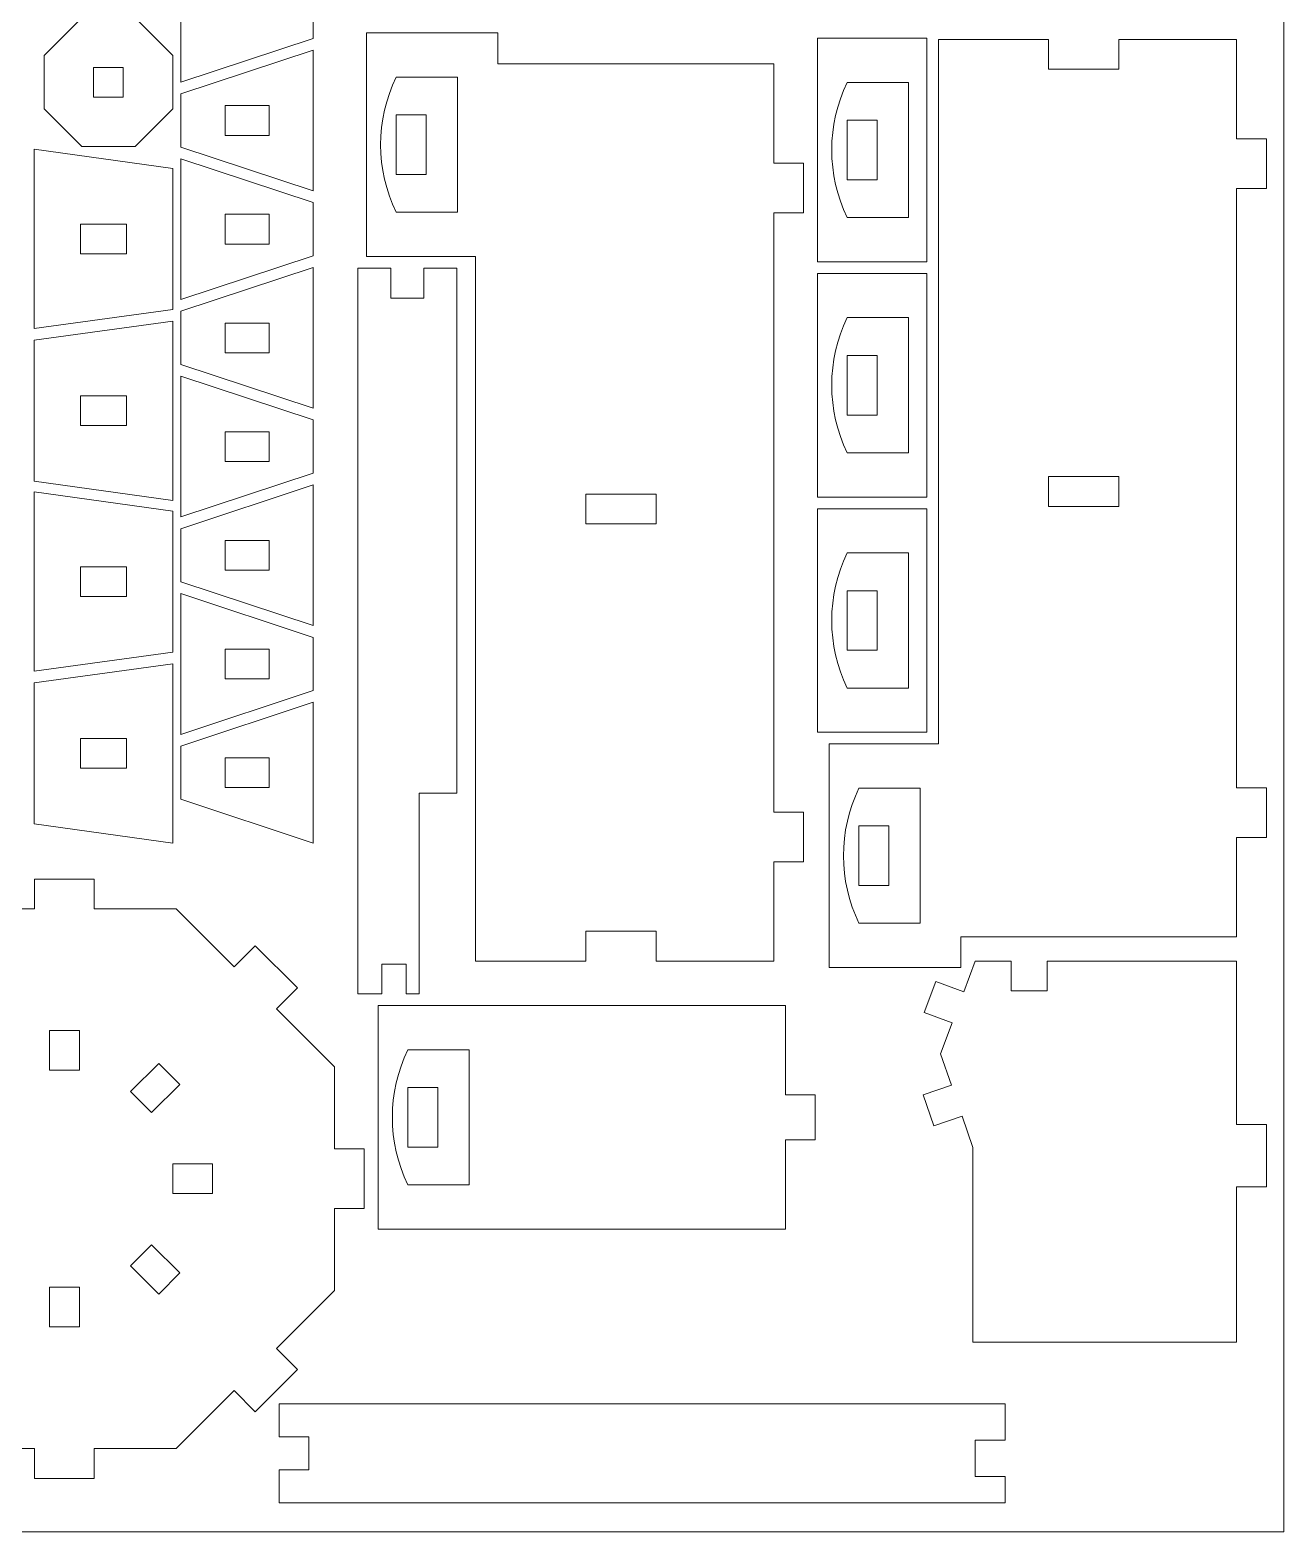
# Model space of a CAD drawing. Header units: millimetres. Extents: x -824 to 903, y -527 to 785.
# Drawn here: x -218.1 to -92, y 180.2 to 331.3 of the extents above; entities that cross this region are included whole.
import ezdxf

# ---------------------------------------------------------------- set-up
doc = ezdxf.new("R2010")
doc.units = ezdxf.units.MM
doc.header["$MEASUREMENT"] = 0
doc.layers.add('Camada 1', color=7, linetype='Continuous')

msp = doc.modelspace()

# ---------------------------------------------------------------- linework, layer by layer
at = {"layer": 'Camada 1', "color": 250, "lineweight": 9}
for points, knots in [([(-318.2916, 180.2086), (-318.2916, 180.2086), (-318.2916, 451.8228), (-318.2916, 451.8228), (-318.2916, 451.8228), (-318.2916, 451.8228), (-91.9986, 451.8228), (-91.9986, 451.8228), (-91.9986, 451.8228), (-91.9986, 451.8228), (-91.9986, 180.2086), (-91.9986, 180.2086), (-91.9986, 180.2086), (-91.9986, 180.2086), (-318.2916, 180.2086), (-318.2916, 180.2086)], [0, 0, 0, 0, 0.2, 0.2, 0.2, 0.2, 0.4, 0.4, 0.4, 0.4, 0.6, 0.6, 0.6, 0.6, 1, 1, 1, 1]), ([(-189.6453, 335.8367), (-189.6453, 335.8367), (-202.9455, 340.2516), (-202.9455, 340.2516), (-202.9455, 340.2516), (-202.9455, 340.2516), (-202.9455, 326.0777), (-202.9455, 326.0777), (-202.9455, 326.0777), (-202.9455, 326.0777), (-189.6451, 330.4927), (-189.6451, 330.4927), (-189.6451, 330.4927), (-189.6451, 330.4927), (-189.6453, 335.8367), (-189.6453, 335.8367)], [0, 0, 0, 0, 0.2, 0.2, 0.2, 0.2, 0.4, 0.4, 0.4, 0.4, 0.6, 0.6, 0.6, 0.6, 1, 1, 1, 1]), ([(-216.7137, 323.398), (-216.7137, 323.398), (-212.9241, 319.6083), (-212.9241, 319.6083), (-212.9241, 319.6083), (-212.9241, 319.6083), (-207.5645, 319.6083), (-207.5645, 319.6083), (-207.5645, 319.6083), (-207.5645, 319.6083), (-203.7749, 323.398), (-203.7749, 323.398), (-203.7749, 323.398), (-203.7749, 323.398), (-203.7749, 328.7574), (-203.7749, 328.7574), (-203.7749, 328.7574), (-203.7749, 328.7574), (-207.5645, 332.5471), (-207.5645, 332.5471), (-207.5645, 332.5471), (-207.5645, 332.5471), (-212.9241, 332.5471), (-212.9241, 332.5471), (-212.9241, 332.5471), (-212.9241, 332.5471), (-216.7137, 328.7574), (-216.7137, 328.7574), (-216.7137, 328.7574), (-216.7137, 328.7574), (-216.7137, 323.398), (-216.7137, 323.398)], [0, 0, 0, 0, 0.11111111, 0.11111111, 0.11111111, 0.11111111, 0.22222222, 0.22222222, 0.22222222, 0.22222222, 0.33333333, 0.33333333, 0.33333333, 0.33333333, 0.44444444, 0.44444444, 0.44444444, 0.44444444, 0.55555556, 0.55555556, 0.55555556, 0.55555556, 0.66666667, 0.66666667, 0.66666667, 0.66666667, 0.77777778, 0.77777778, 0.77777778, 0.77777778, 1, 1, 1, 1]), ([(-143.3145, 237.6534), (-143.3145, 237.6534), (-143.3146, 247.6517), (-143.3146, 247.6517), (-143.3146, 247.6517), (-143.3146, 247.6517), (-140.315, 247.6517), (-140.315, 247.6517), (-140.315, 247.6517), (-140.315, 247.6517), (-140.3151, 252.6509), (-140.3151, 252.6509), (-140.3151, 252.6509), (-140.3151, 252.6509), (-143.3146, 252.6509), (-143.3146, 252.6509), (-143.3146, 252.6509), (-143.3146, 252.6509), (-143.3146, 312.941), (-143.3146, 312.941), (-143.3146, 312.941), (-143.3146, 312.941), (-140.315, 312.941), (-140.315, 312.941), (-140.315, 312.941), (-140.315, 312.941), (-140.3151, 317.9402), (-140.3151, 317.9402), (-140.3151, 317.9402), (-140.3151, 317.9402), (-143.3145, 317.9402), (-143.3145, 317.9402), (-143.3145, 317.9402), (-143.3145, 317.9402), (-143.3146, 327.9384), (-143.3146, 327.9384), (-143.3146, 327.9384), (-143.3146, 327.9384), (-171.0639, 327.9385), (-171.0639, 327.9385), (-171.0639, 327.9385), (-171.0639, 327.9385), (-171.0639, 331.038), (-171.0639, 331.038), (-171.0639, 331.038), (-171.0639, 331.038), (-184.297, 331.038), (-184.297, 331.038), (-184.297, 331.038), (-184.297, 331.038), (-184.297, 308.5417), (-184.297, 308.5417), (-184.297, 308.5417), (-184.297, 308.5417), (-173.3097, 308.5417), (-173.3097, 308.5417), (-173.3097, 308.5417), (-173.3097, 308.5417), (-173.3097, 237.6534), (-173.3097, 237.6534), (-173.3097, 237.6534), (-173.3097, 237.6534), (-162.2192, 237.6534), (-162.2192, 237.6534), (-162.2192, 237.6534), (-162.2192, 237.6534), (-162.2192, 240.6534), (-162.2192, 240.6534), (-162.2192, 240.6534), (-162.2192, 240.6534), (-155.1604, 240.6534), (-155.1604, 240.6534), (-155.1604, 240.6534), (-155.1604, 240.6534), (-155.1604, 237.6534), (-155.1604, 237.6534), (-155.1604, 237.6534), (-155.1604, 237.6534), (-143.3145, 237.6534), (-143.3145, 237.6534)], [0, 0, 0, 0, 0.04761905, 0.04761905, 0.04761905, 0.04761905, 0.0952381, 0.0952381, 0.0952381, 0.0952381, 0.14285714, 0.14285714, 0.14285714, 0.14285714, 0.19047619, 0.19047619, 0.19047619, 0.19047619, 0.23809524, 0.23809524, 0.23809524, 0.23809524, 0.28571429, 0.28571429, 0.28571429, 0.28571429, 0.33333333, 0.33333333, 0.33333333, 0.33333333, 0.38095238, 0.38095238, 0.38095238, 0.38095238, 0.42857143, 0.42857143, 0.42857143, 0.42857143, 0.47619048, 0.47619048, 0.47619048, 0.47619048, 0.52380952, 0.52380952, 0.52380952, 0.52380952, 0.57142857, 0.57142857, 0.57142857, 0.57142857, 0.61904762, 0.61904762, 0.61904762, 0.61904762, 0.66666667, 0.66666667, 0.66666667, 0.66666667, 0.71428571, 0.71428571, 0.71428571, 0.71428571, 0.76190476, 0.76190476, 0.76190476, 0.76190476, 0.80952381, 0.80952381, 0.80952381, 0.80952381, 0.85714286, 0.85714286, 0.85714286, 0.85714286, 0.9047619, 0.9047619, 0.9047619, 0.9047619, 1, 1, 1, 1]), ([(-138.9216, 308.0182), (-138.9216, 308.0182), (-127.9343, 308.0182), (-127.9343, 308.0182), (-127.9343, 308.0182), (-127.9343, 308.0182), (-127.9343, 330.5144), (-127.9343, 330.5144), (-127.9343, 330.5144), (-127.9343, 330.5144), (-138.9216, 330.5144), (-138.9216, 330.5144), (-138.9216, 330.5144), (-138.9216, 330.5144), (-138.9216, 308.0182), (-138.9216, 308.0182)], [0, 0, 0, 0, 0.2, 0.2, 0.2, 0.2, 0.4, 0.4, 0.4, 0.4, 0.6, 0.6, 0.6, 0.6, 1, 1, 1, 1]), ([(-96.7626, 330.3848), (-96.7626, 330.3848), (-96.7628, 320.3864), (-96.7628, 320.3864), (-96.7628, 320.3864), (-96.7628, 320.3864), (-93.7631, 320.3864), (-93.7631, 320.3864), (-93.7631, 320.3864), (-93.7631, 320.3864), (-93.7632, 315.3873), (-93.7632, 315.3873), (-93.7632, 315.3873), (-93.7632, 315.3873), (-96.7628, 315.3873), (-96.7628, 315.3873), (-96.7628, 315.3873), (-96.7628, 315.3873), (-96.7628, 255.0971), (-96.7628, 255.0971), (-96.7628, 255.0971), (-96.7628, 255.0971), (-93.7631, 255.0971), (-93.7631, 255.0971), (-93.7631, 255.0971), (-93.7631, 255.0971), (-93.7632, 250.098), (-93.7632, 250.098), (-93.7632, 250.098), (-93.7632, 250.098), (-96.7626, 250.098), (-96.7626, 250.098), (-96.7626, 250.098), (-96.7626, 250.098), (-96.7628, 240.0997), (-96.7628, 240.0997), (-96.7628, 240.0997), (-96.7628, 240.0997), (-124.512, 240.0996), (-124.512, 240.0996), (-124.512, 240.0996), (-124.512, 240.0996), (-124.512, 237.0002), (-124.512, 237.0002), (-124.512, 237.0002), (-124.512, 237.0002), (-137.7451, 237.0002), (-137.7451, 237.0002), (-137.7451, 237.0002), (-137.7451, 237.0002), (-137.7451, 259.4964), (-137.7451, 259.4964), (-137.7451, 259.4964), (-137.7451, 259.4964), (-126.7578, 259.4964), (-126.7578, 259.4964), (-126.7578, 259.4964), (-126.7578, 259.4964), (-126.7578, 330.3848), (-126.7578, 330.3848), (-126.7578, 330.3848), (-126.7578, 330.3848), (-115.6673, 330.3848), (-115.6673, 330.3848), (-115.6673, 330.3848), (-115.6673, 330.3848), (-115.6673, 327.3848), (-115.6673, 327.3848), (-115.6673, 327.3848), (-115.6673, 327.3848), (-108.6085, 327.3848), (-108.6085, 327.3848), (-108.6085, 327.3848), (-108.6085, 327.3848), (-108.6085, 330.3848), (-108.6085, 330.3848), (-108.6085, 330.3848), (-108.6085, 330.3848), (-96.7626, 330.3848), (-96.7626, 330.3848)], [0, 0, 0, 0, 0.04761905, 0.04761905, 0.04761905, 0.04761905, 0.0952381, 0.0952381, 0.0952381, 0.0952381, 0.14285714, 0.14285714, 0.14285714, 0.14285714, 0.19047619, 0.19047619, 0.19047619, 0.19047619, 0.23809524, 0.23809524, 0.23809524, 0.23809524, 0.28571429, 0.28571429, 0.28571429, 0.28571429, 0.33333333, 0.33333333, 0.33333333, 0.33333333, 0.38095238, 0.38095238, 0.38095238, 0.38095238, 0.42857143, 0.42857143, 0.42857143, 0.42857143, 0.47619048, 0.47619048, 0.47619048, 0.47619048, 0.52380952, 0.52380952, 0.52380952, 0.52380952, 0.57142857, 0.57142857, 0.57142857, 0.57142857, 0.61904762, 0.61904762, 0.61904762, 0.61904762, 0.66666667, 0.66666667, 0.66666667, 0.66666667, 0.71428571, 0.71428571, 0.71428571, 0.71428571, 0.76190476, 0.76190476, 0.76190476, 0.76190476, 0.80952381, 0.80952381, 0.80952381, 0.80952381, 0.85714286, 0.85714286, 0.85714286, 0.85714286, 0.9047619, 0.9047619, 0.9047619, 0.9047619, 1, 1, 1, 1]), ([(-202.9455, 324.9013), (-202.9455, 324.9013), (-189.6453, 329.3162), (-189.6453, 329.3162), (-189.6453, 329.3162), (-189.6453, 329.3162), (-189.6453, 315.1423), (-189.6453, 315.1423), (-189.6453, 315.1423), (-189.6453, 315.1423), (-202.9457, 319.5573), (-202.9457, 319.5573), (-202.9457, 319.5573), (-202.9457, 319.5573), (-202.9455, 324.9013), (-202.9455, 324.9013)], [0, 0, 0, 0, 0.2, 0.2, 0.2, 0.2, 0.4, 0.4, 0.4, 0.4, 0.6, 0.6, 0.6, 0.6, 1, 1, 1, 1]), ([(-211.7439, 324.578), (-211.7439, 324.578), (-208.7445, 324.578), (-208.7445, 324.578), (-208.7445, 324.578), (-208.7445, 324.578), (-208.7445, 327.5775), (-208.7445, 327.5775), (-208.7445, 327.5775), (-208.7445, 327.5775), (-211.7439, 327.5775), (-211.7439, 327.5775), (-211.7439, 327.5775), (-211.7439, 327.5775), (-211.7439, 324.578), (-211.7439, 324.578)], [0, 0, 0, 0, 0.2, 0.2, 0.2, 0.2, 0.4, 0.4, 0.4, 0.4, 0.6, 0.6, 0.6, 0.6, 1, 1, 1, 1]), ([(-198.5122, 320.7337), (-198.5122, 320.7337), (-194.0789, 320.7337), (-194.0789, 320.7337), (-194.0789, 320.7337), (-194.0789, 320.7337), (-194.0788, 323.7247), (-194.0788, 323.7247), (-194.0788, 323.7247), (-194.0788, 323.7247), (-198.5122, 323.7248), (-198.5122, 323.7248), (-198.5122, 323.7248), (-198.5122, 323.7248), (-198.5122, 320.7337), (-198.5122, 320.7337)], [0, 0, 0, 0, 0.2, 0.2, 0.2, 0.2, 0.4, 0.4, 0.4, 0.4, 0.6, 0.6, 0.6, 0.6, 1, 1, 1, 1]), ([(-181.2973, 316.7904), (-181.2973, 316.7904), (-178.2979, 316.7904), (-178.2979, 316.7904), (-178.2979, 316.7904), (-178.2979, 316.7904), (-178.2979, 322.7894), (-178.2979, 322.7894), (-178.2979, 322.7894), (-178.2979, 322.7894), (-181.2975, 322.7893), (-181.2975, 322.7893), (-181.2975, 322.7893), (-181.2975, 322.7893), (-181.2973, 316.7904), (-181.2973, 316.7904)], [0, 0, 0, 0, 0.2, 0.2, 0.2, 0.2, 0.4, 0.4, 0.4, 0.4, 0.6, 0.6, 0.6, 0.6, 1, 1, 1, 1]), ([(-132.9226, 316.2668), (-132.9226, 316.2668), (-132.9226, 322.2658), (-132.9226, 322.2658), (-132.9226, 322.2658), (-132.9226, 322.2658), (-135.922, 322.2658), (-135.922, 322.2658), (-135.922, 322.2658), (-135.922, 322.2658), (-135.922, 316.2668), (-135.922, 316.2668), (-135.922, 316.2668), (-135.922, 316.2668), (-132.9226, 316.2668), (-132.9226, 316.2668)], [0, 0, 0, 0, 0.2, 0.2, 0.2, 0.2, 0.4, 0.4, 0.4, 0.4, 0.6, 0.6, 0.6, 0.6, 1, 1, 1, 1]), ([(-217.7126, 301.2954), (-217.7126, 301.2954), (-203.7749, 303.2202), (-203.7749, 303.2202), (-203.7749, 303.2202), (-203.7749, 303.2202), (-203.7749, 317.4069), (-203.7749, 317.4069), (-203.7749, 317.4069), (-203.7749, 317.4069), (-217.7126, 319.3316), (-217.7126, 319.3316), (-217.7126, 319.3316), (-217.7126, 319.3316), (-217.7126, 301.2954), (-217.7126, 301.2954)], [0, 0, 0, 0, 0.2, 0.2, 0.2, 0.2, 0.4, 0.4, 0.4, 0.4, 0.6, 0.6, 0.6, 0.6, 1, 1, 1, 1]), ([(-189.6453, 313.9658), (-189.6453, 313.9658), (-202.9455, 318.3808), (-202.9455, 318.3808), (-202.9455, 318.3808), (-202.9455, 318.3808), (-202.9455, 304.2069), (-202.9455, 304.2069), (-202.9455, 304.2069), (-202.9455, 304.2069), (-189.6451, 308.6218), (-189.6451, 308.6218), (-189.6451, 308.6218), (-189.6451, 308.6218), (-189.6453, 313.9658), (-189.6453, 313.9658)], [0, 0, 0, 0, 0.2, 0.2, 0.2, 0.2, 0.4, 0.4, 0.4, 0.4, 0.6, 0.6, 0.6, 0.6, 1, 1, 1, 1]), ([(-208.4208, 308.8168), (-208.4208, 308.8168), (-213.0668, 308.8168), (-213.0668, 308.8168), (-213.0668, 308.8168), (-213.0668, 308.8168), (-213.0666, 311.8103), (-213.0666, 311.8103), (-213.0666, 311.8103), (-213.0666, 311.8103), (-208.4209, 311.8103), (-208.4209, 311.8103), (-208.4209, 311.8103), (-208.4209, 311.8103), (-208.4208, 308.8168), (-208.4208, 308.8168)], [0, 0, 0, 0, 0.2, 0.2, 0.2, 0.2, 0.4, 0.4, 0.4, 0.4, 0.6, 0.6, 0.6, 0.6, 1, 1, 1, 1]), ([(-194.0786, 309.7983), (-194.0786, 309.7983), (-198.5119, 309.7983), (-198.5119, 309.7983), (-198.5119, 309.7983), (-198.5119, 309.7983), (-198.5121, 312.7893), (-198.5121, 312.7893), (-198.5121, 312.7893), (-198.5121, 312.7893), (-194.0786, 312.7894), (-194.0786, 312.7894), (-194.0786, 312.7894), (-194.0786, 312.7894), (-194.0786, 309.7983), (-194.0786, 309.7983)], [0, 0, 0, 0, 0.2, 0.2, 0.2, 0.2, 0.4, 0.4, 0.4, 0.4, 0.6, 0.6, 0.6, 0.6, 1, 1, 1, 1]), ([(-202.9455, 303.0304), (-202.9455, 303.0304), (-189.6453, 307.4454), (-189.6453, 307.4454), (-189.6453, 307.4454), (-189.6453, 307.4454), (-189.6453, 293.2715), (-189.6453, 293.2715), (-189.6453, 293.2715), (-189.6453, 293.2715), (-202.9457, 297.6864), (-202.9457, 297.6864), (-202.9457, 297.6864), (-202.9457, 297.6864), (-202.9455, 303.0304), (-202.9455, 303.0304)], [0, 0, 0, 0, 0.2, 0.2, 0.2, 0.2, 0.4, 0.4, 0.4, 0.4, 0.6, 0.6, 0.6, 0.6, 1, 1, 1, 1]), ([(-178.9863, 254.5451), (-178.9863, 254.5451), (-175.2082, 254.5451), (-175.2082, 254.5451), (-175.2082, 254.5451), (-175.2082, 254.5451), (-175.2077, 307.3653), (-175.2077, 307.3653), (-175.2077, 307.3653), (-175.2077, 307.3653), (-178.5289, 307.3653), (-178.5289, 307.3653), (-178.5289, 307.3653), (-178.5289, 307.3653), (-178.5289, 304.3657), (-178.5289, 304.3657), (-178.5289, 304.3657), (-178.5289, 304.3657), (-181.8502, 304.3657), (-181.8502, 304.3657), (-181.8502, 304.3657), (-181.8502, 304.3657), (-181.8502, 307.3653), (-181.8502, 307.3653), (-181.8502, 307.3653), (-181.8502, 307.3653), (-185.1715, 307.3653), (-185.1715, 307.3653), (-185.1715, 307.3653), (-185.1715, 307.3653), (-185.1715, 234.3541), (-185.1715, 234.3541), (-185.1715, 234.3541), (-185.1715, 234.3541), (-182.7398, 234.3541), (-182.7398, 234.3541), (-182.7398, 234.3541), (-182.7398, 234.3541), (-182.7398, 237.3536), (-182.7398, 237.3536), (-182.7398, 237.3536), (-182.7398, 237.3536), (-180.3079, 237.3536), (-180.3079, 237.3536), (-180.3079, 237.3536), (-180.3079, 237.3536), (-180.3079, 234.3541), (-180.3079, 234.3541), (-180.3079, 234.3541), (-180.3079, 234.3541), (-178.9858, 234.3541), (-178.9858, 234.3541), (-178.9858, 234.3541), (-178.9858, 234.3541), (-178.9863, 254.5451), (-178.9863, 254.5451)], [0, 0, 0, 0, 0.06666667, 0.06666667, 0.06666667, 0.06666667, 0.13333333, 0.13333333, 0.13333333, 0.13333333, 0.2, 0.2, 0.2, 0.2, 0.26666667, 0.26666667, 0.26666667, 0.26666667, 0.33333333, 0.33333333, 0.33333333, 0.33333333, 0.4, 0.4, 0.4, 0.4, 0.46666667, 0.46666667, 0.46666667, 0.46666667, 0.53333333, 0.53333333, 0.53333333, 0.53333333, 0.6, 0.6, 0.6, 0.6, 0.66666667, 0.66666667, 0.66666667, 0.66666667, 0.73333333, 0.73333333, 0.73333333, 0.73333333, 0.8, 0.8, 0.8, 0.8, 0.86666667, 0.86666667, 0.86666667, 0.86666667, 1, 1, 1, 1]), ([(-138.9216, 284.3456), (-138.9216, 284.3456), (-127.9343, 284.3456), (-127.9343, 284.3456), (-127.9343, 284.3456), (-127.9343, 284.3456), (-127.9343, 306.8418), (-127.9343, 306.8418), (-127.9343, 306.8418), (-127.9343, 306.8418), (-138.9216, 306.8418), (-138.9216, 306.8418), (-138.9216, 306.8418), (-138.9216, 306.8418), (-138.9216, 284.3456), (-138.9216, 284.3456)], [0, 0, 0, 0, 0.2, 0.2, 0.2, 0.2, 0.4, 0.4, 0.4, 0.4, 0.6, 0.6, 0.6, 0.6, 1, 1, 1, 1]), ([(-203.7749, 302.0437), (-203.7749, 302.0437), (-217.7126, 300.1189), (-217.7126, 300.1189), (-217.7126, 300.1189), (-217.7126, 300.1189), (-217.7126, 285.9322), (-217.7126, 285.9322), (-217.7126, 285.9322), (-217.7126, 285.9322), (-203.7749, 284.0075), (-203.7749, 284.0075), (-203.7749, 284.0075), (-203.7749, 284.0075), (-203.7749, 302.0437), (-203.7749, 302.0437)], [0, 0, 0, 0, 0.2, 0.2, 0.2, 0.2, 0.4, 0.4, 0.4, 0.4, 0.6, 0.6, 0.6, 0.6, 1, 1, 1, 1]), ([(-198.5122, 298.8629), (-198.5122, 298.8629), (-194.0789, 298.8629), (-194.0789, 298.8629), (-194.0789, 298.8629), (-194.0789, 298.8629), (-194.0788, 301.8538), (-194.0788, 301.8538), (-194.0788, 301.8538), (-194.0788, 301.8538), (-198.5122, 301.854), (-198.5122, 301.854), (-198.5122, 301.854), (-198.5122, 301.854), (-198.5122, 298.8629), (-198.5122, 298.8629)], [0, 0, 0, 0, 0.2, 0.2, 0.2, 0.2, 0.4, 0.4, 0.4, 0.4, 0.6, 0.6, 0.6, 0.6, 1, 1, 1, 1]), ([(-132.9226, 292.5942), (-132.9226, 292.5942), (-132.9226, 298.5933), (-132.9226, 298.5933), (-132.9226, 298.5933), (-132.9226, 298.5933), (-135.922, 298.5933), (-135.922, 298.5933), (-135.922, 298.5933), (-135.922, 298.5933), (-135.922, 292.5942), (-135.922, 292.5942), (-135.922, 292.5942), (-135.922, 292.5942), (-132.9226, 292.5942), (-132.9226, 292.5942)], [0, 0, 0, 0, 0.2, 0.2, 0.2, 0.2, 0.4, 0.4, 0.4, 0.4, 0.6, 0.6, 0.6, 0.6, 1, 1, 1, 1]), ([(-189.6453, 292.095), (-189.6453, 292.095), (-202.9455, 296.51), (-202.9455, 296.51), (-202.9455, 296.51), (-202.9455, 296.51), (-202.9455, 282.3361), (-202.9455, 282.3361), (-202.9455, 282.3361), (-202.9455, 282.3361), (-189.6451, 286.751), (-189.6451, 286.751), (-189.6451, 286.751), (-189.6451, 286.751), (-189.6453, 292.095), (-189.6453, 292.095)], [0, 0, 0, 0, 0.2, 0.2, 0.2, 0.2, 0.4, 0.4, 0.4, 0.4, 0.6, 0.6, 0.6, 0.6, 1, 1, 1, 1]), ([(-213.0668, 294.5223), (-213.0668, 294.5223), (-208.4208, 294.5223), (-208.4208, 294.5223), (-208.4208, 294.5223), (-208.4208, 294.5223), (-208.4209, 291.5288), (-208.4209, 291.5288), (-208.4209, 291.5288), (-208.4209, 291.5288), (-213.0666, 291.5288), (-213.0666, 291.5288), (-213.0666, 291.5288), (-213.0666, 291.5288), (-213.0668, 294.5223), (-213.0668, 294.5223)], [0, 0, 0, 0, 0.2, 0.2, 0.2, 0.2, 0.4, 0.4, 0.4, 0.4, 0.6, 0.6, 0.6, 0.6, 1, 1, 1, 1]), ([(-194.0786, 287.9275), (-194.0786, 287.9275), (-198.5119, 287.9275), (-198.5119, 287.9275), (-198.5119, 287.9275), (-198.5119, 287.9275), (-198.5121, 290.9184), (-198.5121, 290.9184), (-198.5121, 290.9184), (-198.5121, 290.9184), (-194.0786, 290.9185), (-194.0786, 290.9185), (-194.0786, 290.9185), (-194.0786, 290.9185), (-194.0786, 287.9275), (-194.0786, 287.9275)], [0, 0, 0, 0, 0.2, 0.2, 0.2, 0.2, 0.4, 0.4, 0.4, 0.4, 0.6, 0.6, 0.6, 0.6, 1, 1, 1, 1]), ([(-115.6673, 283.3978), (-115.6673, 283.3978), (-115.6673, 286.3978), (-115.6673, 286.3978), (-115.6673, 286.3978), (-115.6673, 286.3978), (-108.6085, 286.3978), (-108.6085, 286.3978), (-108.6085, 286.3978), (-108.6085, 286.3978), (-108.6085, 283.3978), (-108.6085, 283.3978), (-108.6085, 283.3978), (-108.6085, 283.3978), (-115.6673, 283.3978), (-115.6673, 283.3978)], [0, 0, 0, 0, 0.2, 0.2, 0.2, 0.2, 0.4, 0.4, 0.4, 0.4, 0.6, 0.6, 0.6, 0.6, 1, 1, 1, 1]), ([(-217.7126, 266.8177), (-217.7126, 266.8177), (-203.7749, 268.7426), (-203.7749, 268.7426), (-203.7749, 268.7426), (-203.7749, 268.7426), (-203.7749, 282.9293), (-203.7749, 282.9293), (-203.7749, 282.9293), (-203.7749, 282.9293), (-217.7126, 284.854), (-217.7126, 284.854), (-217.7126, 284.854), (-217.7126, 284.854), (-217.7126, 266.8177), (-217.7126, 266.8177)], [0, 0, 0, 0, 0.2, 0.2, 0.2, 0.2, 0.4, 0.4, 0.4, 0.4, 0.6, 0.6, 0.6, 0.6, 1, 1, 1, 1]), ([(-202.9455, 281.1596), (-202.9455, 281.1596), (-189.6453, 285.5745), (-189.6453, 285.5745), (-189.6453, 285.5745), (-189.6453, 285.5745), (-189.6453, 271.4007), (-189.6453, 271.4007), (-189.6453, 271.4007), (-189.6453, 271.4007), (-202.9457, 275.8156), (-202.9457, 275.8156), (-202.9457, 275.8156), (-202.9457, 275.8156), (-202.9455, 281.1596), (-202.9455, 281.1596)], [0, 0, 0, 0, 0.2, 0.2, 0.2, 0.2, 0.4, 0.4, 0.4, 0.4, 0.6, 0.6, 0.6, 0.6, 1, 1, 1, 1]), ([(-162.2192, 284.6403), (-162.2192, 284.6403), (-162.2192, 281.6403), (-162.2192, 281.6403), (-162.2192, 281.6403), (-162.2192, 281.6403), (-155.1604, 281.6403), (-155.1604, 281.6403), (-155.1604, 281.6403), (-155.1604, 281.6403), (-155.1604, 284.6403), (-155.1604, 284.6403), (-155.1604, 284.6403), (-155.1604, 284.6403), (-162.2192, 284.6403), (-162.2192, 284.6403)], [0, 0, 0, 0, 0.2, 0.2, 0.2, 0.2, 0.4, 0.4, 0.4, 0.4, 0.6, 0.6, 0.6, 0.6, 1, 1, 1, 1]), ([(-138.9216, 260.6729), (-138.9216, 260.6729), (-127.9343, 260.6729), (-127.9343, 260.6729), (-127.9343, 260.6729), (-127.9343, 260.6729), (-127.9343, 283.1691), (-127.9343, 283.1691), (-127.9343, 283.1691), (-127.9343, 283.1691), (-138.9216, 283.1691), (-138.9216, 283.1691), (-138.9216, 283.1691), (-138.9216, 283.1691), (-138.9216, 260.6729), (-138.9216, 260.6729)], [0, 0, 0, 0, 0.2, 0.2, 0.2, 0.2, 0.4, 0.4, 0.4, 0.4, 0.6, 0.6, 0.6, 0.6, 1, 1, 1, 1]), ([(-198.5122, 276.9921), (-198.5122, 276.9921), (-194.0789, 276.9921), (-194.0789, 276.9921), (-194.0789, 276.9921), (-194.0789, 276.9921), (-194.0788, 279.983), (-194.0788, 279.983), (-194.0788, 279.983), (-194.0788, 279.983), (-198.5122, 279.9831), (-198.5122, 279.9831), (-198.5122, 279.9831), (-198.5122, 279.9831), (-198.5122, 276.9921), (-198.5122, 276.9921)], [0, 0, 0, 0, 0.2, 0.2, 0.2, 0.2, 0.4, 0.4, 0.4, 0.4, 0.6, 0.6, 0.6, 0.6, 1, 1, 1, 1]), ([(-208.4208, 274.3391), (-208.4208, 274.3391), (-213.0668, 274.3391), (-213.0668, 274.3391), (-213.0668, 274.3391), (-213.0668, 274.3391), (-213.0666, 277.3327), (-213.0666, 277.3327), (-213.0666, 277.3327), (-213.0666, 277.3327), (-208.4209, 277.3327), (-208.4209, 277.3327), (-208.4209, 277.3327), (-208.4209, 277.3327), (-208.4208, 274.3391), (-208.4208, 274.3391)], [0, 0, 0, 0, 0.2, 0.2, 0.2, 0.2, 0.4, 0.4, 0.4, 0.4, 0.6, 0.6, 0.6, 0.6, 1, 1, 1, 1]), ([(-189.6453, 270.2242), (-189.6453, 270.2242), (-202.9455, 274.6391), (-202.9455, 274.6391), (-202.9455, 274.6391), (-202.9455, 274.6391), (-202.9455, 260.4653), (-202.9455, 260.4653), (-202.9455, 260.4653), (-202.9455, 260.4653), (-189.6451, 264.8802), (-189.6451, 264.8802), (-189.6451, 264.8802), (-189.6451, 264.8802), (-189.6453, 270.2242), (-189.6453, 270.2242)], [0, 0, 0, 0, 0.2, 0.2, 0.2, 0.2, 0.4, 0.4, 0.4, 0.4, 0.6, 0.6, 0.6, 0.6, 1, 1, 1, 1]), ([(-132.9226, 268.9215), (-132.9226, 268.9215), (-132.9226, 274.9206), (-132.9226, 274.9206), (-132.9226, 274.9206), (-132.9226, 274.9206), (-135.922, 274.9206), (-135.922, 274.9206), (-135.922, 274.9206), (-135.922, 274.9206), (-135.922, 268.9215), (-135.922, 268.9215), (-135.922, 268.9215), (-135.922, 268.9215), (-132.9226, 268.9215), (-132.9226, 268.9215)], [0, 0, 0, 0, 0.2, 0.2, 0.2, 0.2, 0.4, 0.4, 0.4, 0.4, 0.6, 0.6, 0.6, 0.6, 1, 1, 1, 1]), ([(-194.0786, 266.0567), (-194.0786, 266.0567), (-198.5119, 266.0567), (-198.5119, 266.0567), (-198.5119, 266.0567), (-198.5119, 266.0567), (-198.5121, 269.0476), (-198.5121, 269.0476), (-198.5121, 269.0476), (-198.5121, 269.0476), (-194.0786, 269.0477), (-194.0786, 269.0477), (-194.0786, 269.0477), (-194.0786, 269.0477), (-194.0786, 266.0567), (-194.0786, 266.0567)], [0, 0, 0, 0, 0.2, 0.2, 0.2, 0.2, 0.4, 0.4, 0.4, 0.4, 0.6, 0.6, 0.6, 0.6, 1, 1, 1, 1]), ([(-203.7749, 267.5661), (-203.7749, 267.5661), (-217.7126, 265.6413), (-217.7126, 265.6413), (-217.7126, 265.6413), (-217.7126, 265.6413), (-217.7126, 251.4546), (-217.7126, 251.4546), (-217.7126, 251.4546), (-217.7126, 251.4546), (-203.7749, 249.5298), (-203.7749, 249.5298), (-203.7749, 249.5298), (-203.7749, 249.5298), (-203.7749, 267.5661), (-203.7749, 267.5661)], [0, 0, 0, 0, 0.2, 0.2, 0.2, 0.2, 0.4, 0.4, 0.4, 0.4, 0.6, 0.6, 0.6, 0.6, 1, 1, 1, 1]), ([(-202.9455, 259.2888), (-202.9455, 259.2888), (-189.6453, 263.7037), (-189.6453, 263.7037), (-189.6453, 263.7037), (-189.6453, 263.7037), (-189.6453, 249.5298), (-189.6453, 249.5298), (-189.6453, 249.5298), (-189.6453, 249.5298), (-202.9457, 253.9448), (-202.9457, 253.9448), (-202.9457, 253.9448), (-202.9457, 253.9448), (-202.9455, 259.2888), (-202.9455, 259.2888)], [0, 0, 0, 0, 0.2, 0.2, 0.2, 0.2, 0.4, 0.4, 0.4, 0.4, 0.6, 0.6, 0.6, 0.6, 1, 1, 1, 1]), ([(-213.0668, 260.0447), (-213.0668, 260.0447), (-208.4208, 260.0447), (-208.4208, 260.0447), (-208.4208, 260.0447), (-208.4208, 260.0447), (-208.4209, 257.0511), (-208.4209, 257.0511), (-208.4209, 257.0511), (-208.4209, 257.0511), (-213.0666, 257.0511), (-213.0666, 257.0511), (-213.0666, 257.0511), (-213.0666, 257.0511), (-213.0668, 260.0447), (-213.0668, 260.0447)], [0, 0, 0, 0, 0.2, 0.2, 0.2, 0.2, 0.4, 0.4, 0.4, 0.4, 0.6, 0.6, 0.6, 0.6, 1, 1, 1, 1]), ([(-198.5122, 255.1213), (-198.5122, 255.1213), (-194.0789, 255.1213), (-194.0789, 255.1213), (-194.0789, 255.1213), (-194.0789, 255.1213), (-194.0788, 258.1122), (-194.0788, 258.1122), (-194.0788, 258.1122), (-194.0788, 258.1122), (-198.5122, 258.1123), (-198.5122, 258.1123), (-198.5122, 258.1123), (-198.5122, 258.1123), (-198.5122, 255.1213), (-198.5122, 255.1213)], [0, 0, 0, 0, 0.2, 0.2, 0.2, 0.2, 0.4, 0.4, 0.4, 0.4, 0.6, 0.6, 0.6, 0.6, 1, 1, 1, 1]), ([(-134.7455, 251.2477), (-134.7455, 251.2477), (-131.746, 251.2477), (-131.746, 251.2477), (-131.746, 251.2477), (-131.746, 251.2477), (-131.746, 245.2488), (-131.746, 245.2488), (-131.746, 245.2488), (-131.746, 245.2488), (-134.7456, 245.2489), (-134.7456, 245.2489), (-134.7456, 245.2489), (-134.7456, 245.2489), (-134.7455, 251.2477), (-134.7455, 251.2477)], [0, 0, 0, 0, 0.2, 0.2, 0.2, 0.2, 0.4, 0.4, 0.4, 0.4, 0.6, 0.6, 0.6, 0.6, 1, 1, 1, 1]), ([(-187.5135, 226.9987), (-187.5135, 226.9987), (-187.5135, 218.7501), (-187.5135, 218.7501), (-187.5135, 218.7501), (-187.5135, 218.7501), (-184.5139, 218.7501), (-184.5139, 218.7501), (-184.5139, 218.7501), (-184.5139, 218.7501), (-184.5139, 212.751), (-184.5139, 212.751), (-184.5139, 212.751), (-184.5139, 212.751), (-187.5135, 212.751), (-187.5135, 212.751), (-187.5135, 212.751), (-187.5135, 212.751), (-187.5135, 204.5023), (-187.5135, 204.5023), (-187.5135, 204.5023), (-187.5135, 204.5023), (-193.3462, 198.6697), (-193.3462, 198.6697), (-193.3462, 198.6697), (-193.3462, 198.6697), (-191.2251, 196.5487), (-191.2251, 196.5487), (-191.2251, 196.5487), (-191.2251, 196.5487), (-195.4671, 192.3068), (-195.4671, 192.3068), (-195.4671, 192.3068), (-195.4671, 192.3068), (-197.5881, 194.4277), (-197.5881, 194.4277), (-197.5881, 194.4277), (-197.5881, 194.4277), (-203.4208, 188.5951), (-203.4208, 188.5951), (-203.4208, 188.5951), (-203.4208, 188.5951), (-211.6693, 188.5951), (-211.6693, 188.5951), (-211.6693, 188.5951), (-211.6693, 188.5951), (-211.6693, 185.5956), (-211.6693, 185.5956), (-211.6693, 185.5956), (-211.6693, 185.5956), (-217.6684, 185.5956), (-217.6684, 185.5956), (-217.6684, 185.5956), (-217.6684, 185.5956), (-217.6684, 188.5951), (-217.6684, 188.5951), (-217.6684, 188.5951), (-217.6684, 188.5951), (-225.917, 188.5951), (-225.917, 188.5951), (-225.917, 188.5951), (-225.917, 188.5951), (-231.7497, 194.4277), (-231.7497, 194.4277), (-231.7497, 194.4277), (-231.7497, 194.4277), (-233.8706, 192.3068), (-233.8706, 192.3068), (-233.8706, 192.3068), (-233.8706, 192.3068), (-238.1126, 196.5487), (-238.1126, 196.5487), (-238.1126, 196.5487), (-238.1126, 196.5487), (-235.9916, 198.6697), (-235.9916, 198.6697), (-235.9916, 198.6697), (-235.9916, 198.6697), (-241.8244, 204.5023), (-241.8244, 204.5023), (-241.8244, 204.5023), (-241.8244, 204.5023), (-241.8244, 212.751), (-241.8244, 212.751), (-241.8244, 212.751), (-241.8244, 212.751), (-244.8238, 212.751), (-244.8238, 212.751), (-244.8238, 212.751), (-244.8238, 212.751), (-244.8238, 218.7501), (-244.8238, 218.7501), (-244.8238, 218.7501), (-244.8238, 218.7501), (-241.8244, 218.7501), (-241.8244, 218.7501), (-241.8244, 218.7501), (-241.8244, 218.7501), (-241.8244, 226.9987), (-241.8244, 226.9987), (-241.8244, 226.9987), (-241.8244, 226.9987), (-235.9916, 232.8314), (-235.9916, 232.8314), (-235.9916, 232.8314), (-235.9916, 232.8314), (-238.1126, 234.9523), (-238.1126, 234.9523), (-238.1126, 234.9523), (-238.1126, 234.9523), (-233.8706, 239.1943), (-233.8706, 239.1943), (-233.8706, 239.1943), (-233.8706, 239.1943), (-231.7497, 237.0734), (-231.7497, 237.0734), (-231.7497, 237.0734), (-231.7497, 237.0734), (-225.917, 242.906), (-225.917, 242.906), (-225.917, 242.906), (-225.917, 242.906), (-217.6684, 242.906), (-217.6684, 242.906), (-217.6684, 242.906), (-217.6684, 242.906), (-217.6684, 245.9055), (-217.6684, 245.9055), (-217.6684, 245.9055), (-217.6684, 245.9055), (-211.6693, 245.9055), (-211.6693, 245.9055), (-211.6693, 245.9055), (-211.6693, 245.9055), (-211.6693, 242.906), (-211.6693, 242.906), (-211.6693, 242.906), (-211.6693, 242.906), (-203.4208, 242.906), (-203.4208, 242.906), (-203.4208, 242.906), (-203.4208, 242.906), (-197.5881, 237.0734), (-197.5881, 237.0734), (-197.5881, 237.0734), (-197.5881, 237.0734), (-195.4671, 239.1943), (-195.4671, 239.1943), (-195.4671, 239.1943), (-195.4671, 239.1943), (-191.2251, 234.9523), (-191.2251, 234.9523), (-191.2251, 234.9523), (-191.2251, 234.9523), (-193.3462, 232.8314), (-193.3462, 232.8314), (-193.3462, 232.8314), (-193.3462, 232.8314), (-187.5135, 226.9987), (-187.5135, 226.9987)], [0, 0, 0, 0, 0.02439024, 0.02439024, 0.02439024, 0.02439024, 0.04878049, 0.04878049, 0.04878049, 0.04878049, 0.07317073, 0.07317073, 0.07317073, 0.07317073, 0.09756098, 0.09756098, 0.09756098, 0.09756098, 0.12195122, 0.12195122, 0.12195122, 0.12195122, 0.14634146, 0.14634146, 0.14634146, 0.14634146, 0.17073171, 0.17073171, 0.17073171, 0.17073171, 0.19512195, 0.19512195, 0.19512195, 0.19512195, 0.2195122, 0.2195122, 0.2195122, 0.2195122, 0.24390244, 0.24390244, 0.24390244, 0.24390244, 0.26829268, 0.26829268, 0.26829268, 0.26829268, 0.29268293, 0.29268293, 0.29268293, 0.29268293, 0.31707317, 0.31707317, 0.31707317, 0.31707317, 0.34146341, 0.34146341, 0.34146341, 0.34146341, 0.36585366, 0.36585366, 0.36585366, 0.36585366, 0.3902439, 0.3902439, 0.3902439, 0.3902439, 0.41463415, 0.41463415, 0.41463415, 0.41463415, 0.43902439, 0.43902439, 0.43902439, 0.43902439, 0.46341463, 0.46341463, 0.46341463, 0.46341463, 0.48780488, 0.48780488, 0.48780488, 0.48780488, 0.51219512, 0.51219512, 0.51219512, 0.51219512, 0.53658537, 0.53658537, 0.53658537, 0.53658537, 0.56097561, 0.56097561, 0.56097561, 0.56097561, 0.58536585, 0.58536585, 0.58536585, 0.58536585, 0.6097561, 0.6097561, 0.6097561, 0.6097561, 0.63414634, 0.63414634, 0.63414634, 0.63414634, 0.65853659, 0.65853659, 0.65853659, 0.65853659, 0.68292683, 0.68292683, 0.68292683, 0.68292683, 0.70731707, 0.70731707, 0.70731707, 0.70731707, 0.73170732, 0.73170732, 0.73170732, 0.73170732, 0.75609756, 0.75609756, 0.75609756, 0.75609756, 0.7804878, 0.7804878, 0.7804878, 0.7804878, 0.80487805, 0.80487805, 0.80487805, 0.80487805, 0.82926829, 0.82926829, 0.82926829, 0.82926829, 0.85365854, 0.85365854, 0.85365854, 0.85365854, 0.87804878, 0.87804878, 0.87804878, 0.87804878, 0.90243902, 0.90243902, 0.90243902, 0.90243902, 0.92682927, 0.92682927, 0.92682927, 0.92682927, 0.95121951, 0.95121951, 0.95121951, 0.95121951, 1, 1, 1, 1]), ([(-125.3706, 231.4306), (-125.3706, 231.4306), (-128.1805, 232.4801), (-128.1805, 232.4801), (-128.1805, 232.4801), (-128.1805, 232.4801), (-127.0185, 235.5915), (-127.0185, 235.5915), (-127.0185, 235.5915), (-127.0185, 235.5915), (-124.2085, 234.542), (-124.2085, 234.542), (-124.2085, 234.542), (-124.2085, 234.542), (-123.0465, 237.6534), (-123.0465, 237.6534), (-123.0465, 237.6534), (-123.0465, 237.6534), (-119.4264, 237.6534), (-119.4264, 237.6534), (-119.4264, 237.6534), (-119.4264, 237.6534), (-119.4264, 234.6538), (-119.4264, 234.6538), (-119.4264, 234.6538), (-119.4264, 234.6538), (-115.8009, 234.6538), (-115.8009, 234.6538), (-115.8009, 234.6538), (-115.8009, 234.6538), (-115.8009, 237.6534), (-115.8009, 237.6534), (-115.8009, 237.6534), (-115.8009, 237.6534), (-96.7626, 237.6534), (-96.7626, 237.6534), (-96.7626, 237.6534), (-96.7626, 237.6534), (-96.7626, 221.2214), (-96.7626, 221.2214), (-96.7626, 221.2214), (-96.7626, 221.2214), (-93.7631, 221.2214), (-93.7631, 221.2214), (-93.7631, 221.2214), (-93.7631, 221.2214), (-93.7631, 214.9223), (-93.7631, 214.9223), (-93.7631, 214.9223), (-93.7631, 214.9223), (-96.7626, 214.9223), (-96.7626, 214.9223), (-96.7626, 214.9223), (-96.7626, 214.9223), (-96.7626, 199.3007), (-96.7626, 199.3007), (-96.7626, 199.3007), (-96.7626, 199.3007), (-123.2845, 199.3007), (-123.2845, 199.3007), (-123.2845, 199.3007), (-123.2845, 199.3007), (-123.2845, 218.8997), (-123.2845, 218.8997), (-123.2845, 218.8997), (-123.2845, 218.8997), (-124.3672, 222.0395), (-124.3672, 222.0395), (-124.3672, 222.0395), (-124.3672, 222.0395), (-127.2029, 221.0617), (-127.2029, 221.0617), (-127.2029, 221.0617), (-127.2029, 221.0617), (-128.2857, 224.2016), (-128.2857, 224.2016), (-128.2857, 224.2016), (-128.2857, 224.2016), (-125.4499, 225.1794), (-125.4499, 225.1794), (-125.4499, 225.1794), (-125.4499, 225.1794), (-126.5326, 228.3193), (-126.5326, 228.3193), (-126.5326, 228.3193), (-126.5326, 228.3193), (-125.3706, 231.4306), (-125.3706, 231.4306)], [0, 0, 0, 0, 0.04347826, 0.04347826, 0.04347826, 0.04347826, 0.08695652, 0.08695652, 0.08695652, 0.08695652, 0.13043478, 0.13043478, 0.13043478, 0.13043478, 0.17391304, 0.17391304, 0.17391304, 0.17391304, 0.2173913, 0.2173913, 0.2173913, 0.2173913, 0.26086957, 0.26086957, 0.26086957, 0.26086957, 0.30434783, 0.30434783, 0.30434783, 0.30434783, 0.34782609, 0.34782609, 0.34782609, 0.34782609, 0.39130435, 0.39130435, 0.39130435, 0.39130435, 0.43478261, 0.43478261, 0.43478261, 0.43478261, 0.47826087, 0.47826087, 0.47826087, 0.47826087, 0.52173913, 0.52173913, 0.52173913, 0.52173913, 0.56521739, 0.56521739, 0.56521739, 0.56521739, 0.60869565, 0.60869565, 0.60869565, 0.60869565, 0.65217391, 0.65217391, 0.65217391, 0.65217391, 0.69565217, 0.69565217, 0.69565217, 0.69565217, 0.73913043, 0.73913043, 0.73913043, 0.73913043, 0.7826087, 0.7826087, 0.7826087, 0.7826087, 0.82608696, 0.82608696, 0.82608696, 0.82608696, 0.86956522, 0.86956522, 0.86956522, 0.86956522, 0.91304348, 0.91304348, 0.91304348, 0.91304348, 1, 1, 1, 1]), ([(-142.138, 210.6813), (-142.138, 210.6813), (-142.1382, 219.6797), (-142.1382, 219.6797), (-142.1382, 219.6797), (-142.1382, 219.6797), (-139.1386, 219.6797), (-139.1386, 219.6797), (-139.1386, 219.6797), (-139.1386, 219.6797), (-139.1386, 224.179), (-139.1386, 224.179), (-139.1386, 224.179), (-139.1386, 224.179), (-142.1382, 224.179), (-142.1382, 224.179), (-142.1382, 224.179), (-142.1382, 224.179), (-142.1382, 233.1776), (-142.1382, 233.1776), (-142.1382, 233.1776), (-142.1382, 233.1776), (-183.1205, 233.1775), (-183.1205, 233.1775), (-183.1205, 233.1775), (-183.1205, 233.1775), (-183.1205, 210.6813), (-183.1205, 210.6813), (-183.1205, 210.6813), (-183.1205, 210.6813), (-142.138, 210.6813), (-142.138, 210.6813)], [0, 0, 0, 0, 0.11111111, 0.11111111, 0.11111111, 0.11111111, 0.22222222, 0.22222222, 0.22222222, 0.22222222, 0.33333333, 0.33333333, 0.33333333, 0.33333333, 0.44444444, 0.44444444, 0.44444444, 0.44444444, 0.55555556, 0.55555556, 0.55555556, 0.55555556, 0.66666667, 0.66666667, 0.66666667, 0.66666667, 0.77777778, 0.77777778, 0.77777778, 0.77777778, 1, 1, 1, 1]), ([(-213.1691, 230.657), (-213.1691, 230.657), (-216.1686, 230.657), (-216.1686, 230.657), (-216.1686, 230.657), (-216.1686, 230.657), (-216.1686, 226.6577), (-216.1686, 226.6577), (-216.1686, 226.6577), (-216.1686, 226.6577), (-213.1691, 226.6577), (-213.1691, 226.6577), (-213.1691, 226.6577), (-213.1691, 226.6577), (-213.1691, 230.657), (-213.1691, 230.657)], [0, 0, 0, 0, 0.2, 0.2, 0.2, 0.2, 0.4, 0.4, 0.4, 0.4, 0.6, 0.6, 0.6, 0.6, 1, 1, 1, 1]), ([(-203.0679, 225.2306), (-203.0679, 225.2306), (-205.1889, 227.3515), (-205.1889, 227.3515), (-205.1889, 227.3515), (-205.1889, 227.3515), (-208.0168, 224.5236), (-208.0168, 224.5236), (-208.0168, 224.5236), (-208.0168, 224.5236), (-205.8958, 222.4026), (-205.8958, 222.4026), (-205.8958, 222.4026), (-205.8958, 222.4026), (-203.0679, 225.2306), (-203.0679, 225.2306)], [0, 0, 0, 0, 0.2, 0.2, 0.2, 0.2, 0.4, 0.4, 0.4, 0.4, 0.6, 0.6, 0.6, 0.6, 1, 1, 1, 1]), ([(-177.1215, 218.9298), (-177.1215, 218.9298), (-180.121, 218.93), (-180.121, 218.93), (-180.121, 218.93), (-180.121, 218.93), (-180.1211, 224.9289), (-180.1211, 224.9289), (-180.1211, 224.9289), (-180.1211, 224.9289), (-177.1215, 224.9289), (-177.1215, 224.9289), (-177.1215, 224.9289), (-177.1215, 224.9289), (-177.1215, 218.9298), (-177.1215, 218.9298)], [0, 0, 0, 0, 0.2, 0.2, 0.2, 0.2, 0.4, 0.4, 0.4, 0.4, 0.6, 0.6, 0.6, 0.6, 1, 1, 1, 1]), ([(-203.7617, 214.2508), (-203.7617, 214.2508), (-199.7623, 214.2508), (-199.7623, 214.2508), (-199.7623, 214.2508), (-199.7623, 214.2508), (-199.7623, 217.2503), (-199.7623, 217.2503), (-199.7623, 217.2503), (-199.7623, 217.2503), (-203.7617, 217.2503), (-203.7617, 217.2503), (-203.7617, 217.2503), (-203.7617, 217.2503), (-203.7617, 214.2508), (-203.7617, 214.2508)], [0, 0, 0, 0, 0.2, 0.2, 0.2, 0.2, 0.4, 0.4, 0.4, 0.4, 0.6, 0.6, 0.6, 0.6, 1, 1, 1, 1]), ([(-208.0168, 206.9775), (-208.0168, 206.9775), (-205.1889, 204.1495), (-205.1889, 204.1495), (-205.1889, 204.1495), (-205.1889, 204.1495), (-203.0679, 206.2706), (-203.0679, 206.2706), (-203.0679, 206.2706), (-203.0679, 206.2706), (-205.8958, 209.0984), (-205.8958, 209.0984), (-205.8958, 209.0984), (-205.8958, 209.0984), (-208.0168, 206.9775), (-208.0168, 206.9775)], [0, 0, 0, 0, 0.2, 0.2, 0.2, 0.2, 0.4, 0.4, 0.4, 0.4, 0.6, 0.6, 0.6, 0.6, 1, 1, 1, 1]), ([(-216.1686, 204.8434), (-216.1686, 204.8434), (-216.1686, 200.844), (-216.1686, 200.844), (-216.1686, 200.844), (-216.1686, 200.844), (-213.1691, 200.844), (-213.1691, 200.844), (-213.1691, 200.844), (-213.1691, 200.844), (-213.1691, 204.8434), (-213.1691, 204.8434), (-213.1691, 204.8434), (-213.1691, 204.8434), (-216.1686, 204.8434), (-216.1686, 204.8434)], [0, 0, 0, 0, 0.2, 0.2, 0.2, 0.2, 0.4, 0.4, 0.4, 0.4, 0.6, 0.6, 0.6, 0.6, 1, 1, 1, 1]), ([(-190.0682, 186.4706), (-190.0682, 186.4706), (-193.0677, 186.4706), (-193.0677, 186.4706), (-193.0677, 186.4706), (-193.0677, 186.4706), (-193.0677, 183.1493), (-193.0677, 183.1493), (-193.0677, 183.1493), (-193.0677, 183.1493), (-120.0565, 183.1493), (-120.0565, 183.1493), (-120.0565, 183.1493), (-120.0565, 183.1493), (-120.0565, 185.781), (-120.0565, 185.781), (-120.0565, 185.781), (-120.0565, 185.781), (-123.056, 185.781), (-123.056, 185.781), (-123.056, 185.781), (-123.056, 185.781), (-123.056, 189.447), (-123.056, 189.447), (-123.056, 189.447), (-123.056, 189.447), (-120.0565, 189.447), (-120.0565, 189.447), (-120.0565, 189.447), (-120.0565, 189.447), (-120.0565, 193.1131), (-120.0565, 193.1131), (-120.0565, 193.1131), (-120.0565, 193.1131), (-193.0677, 193.1131), (-193.0677, 193.1131), (-193.0677, 193.1131), (-193.0677, 193.1131), (-193.0677, 189.7918), (-193.0677, 189.7918), (-193.0677, 189.7918), (-193.0677, 189.7918), (-190.0682, 189.7918), (-190.0682, 189.7918), (-190.0682, 189.7918), (-190.0682, 189.7918), (-190.0682, 186.4706), (-190.0682, 186.4706)], [0, 0, 0, 0, 0.07692308, 0.07692308, 0.07692308, 0.07692308, 0.15384615, 0.15384615, 0.15384615, 0.15384615, 0.23076923, 0.23076923, 0.23076923, 0.23076923, 0.30769231, 0.30769231, 0.30769231, 0.30769231, 0.38461538, 0.38461538, 0.38461538, 0.38461538, 0.46153846, 0.46153846, 0.46153846, 0.46153846, 0.53846154, 0.53846154, 0.53846154, 0.53846154, 0.61538462, 0.61538462, 0.61538462, 0.61538462, 0.69230769, 0.69230769, 0.69230769, 0.69230769, 0.76923077, 0.76923077, 0.76923077, 0.76923077, 0.84615385, 0.84615385, 0.84615385, 0.84615385, 1, 1, 1, 1])]:
    msp.add_open_spline(points, degree=3, knots=knots, dxfattribs=at)
at = {"layer": 'Camada 1', "color": 5, "lineweight": 9}
for points in [[(-181.2975, 312.9925), (-181.2975, 312.9925), (-175.1328, 312.9925), (-175.1328, 312.9925), (-175.1328, 312.9925), (-175.1328, 312.9925), (-175.1328, 326.5874), (-175.1328, 326.5874), (-175.1328, 326.5874), (-175.1328, 326.5874), (-181.2975, 326.5874), (-181.2975, 326.5874), (-181.2975, 326.5874), (-183.3809, 322.2953), (-183.3809, 317.2847), (-181.2975, 312.9925)], [(-135.922, 326.0637), (-135.922, 326.0637), (-129.7573, 326.0637), (-129.7573, 326.0637), (-129.7573, 326.0637), (-129.7573, 326.0637), (-129.7573, 312.4689), (-129.7573, 312.4689), (-129.7573, 312.4689), (-129.7573, 312.4689), (-135.922, 312.4689), (-135.922, 312.4689), (-135.922, 312.4689), (-138.0055, 316.761), (-138.0055, 321.7716), (-135.922, 326.0637)], [(-135.922, 302.3911), (-135.922, 302.3911), (-129.7573, 302.3911), (-129.7573, 302.3911), (-129.7573, 302.3911), (-129.7573, 302.3911), (-129.7573, 288.7963), (-129.7573, 288.7963), (-129.7573, 288.7963), (-129.7573, 288.7963), (-135.922, 288.7963), (-135.922, 288.7963), (-135.922, 288.7963), (-138.0055, 293.0884), (-138.0055, 298.099), (-135.922, 302.3911)], [(-135.922, 278.7184), (-135.922, 278.7184), (-129.7573, 278.7184), (-129.7573, 278.7184), (-129.7573, 278.7184), (-129.7573, 278.7184), (-129.7573, 265.1236), (-129.7573, 265.1236), (-129.7573, 265.1236), (-129.7573, 265.1236), (-135.922, 265.1236), (-135.922, 265.1236), (-135.922, 265.1236), (-138.0055, 269.4157), (-138.0055, 274.4263), (-135.922, 278.7184)], [(-134.7456, 255.0456), (-134.7456, 255.0456), (-128.5809, 255.0456), (-128.5809, 255.0456), (-128.5809, 255.0456), (-128.5809, 255.0456), (-128.5809, 241.4508), (-128.5809, 241.4508), (-128.5809, 241.4508), (-128.5809, 241.4508), (-134.7456, 241.4508), (-134.7456, 241.4508), (-134.7456, 241.4508), (-136.829, 245.7429), (-136.829, 250.7535), (-134.7456, 255.0456)], [(-180.121, 228.7268), (-180.121, 228.7268), (-173.9563, 228.7268), (-173.9563, 228.7268), (-173.9563, 228.7268), (-173.9563, 228.7268), (-173.9563, 215.132), (-173.9563, 215.132), (-173.9563, 215.132), (-173.9563, 215.132), (-180.121, 215.132), (-180.121, 215.132), (-180.121, 215.132), (-182.2044, 219.4241), (-182.2044, 224.4347), (-180.121, 228.7268)]]:
    msp.add_open_spline(points, degree=3, knots=[0, 0, 0, 0, 0.2, 0.2, 0.2, 0.2, 0.4, 0.4, 0.4, 0.4, 0.6, 0.6, 0.6, 0.6, 1, 1, 1, 1], dxfattribs=at)

doc.saveas('drawing.dxf')
